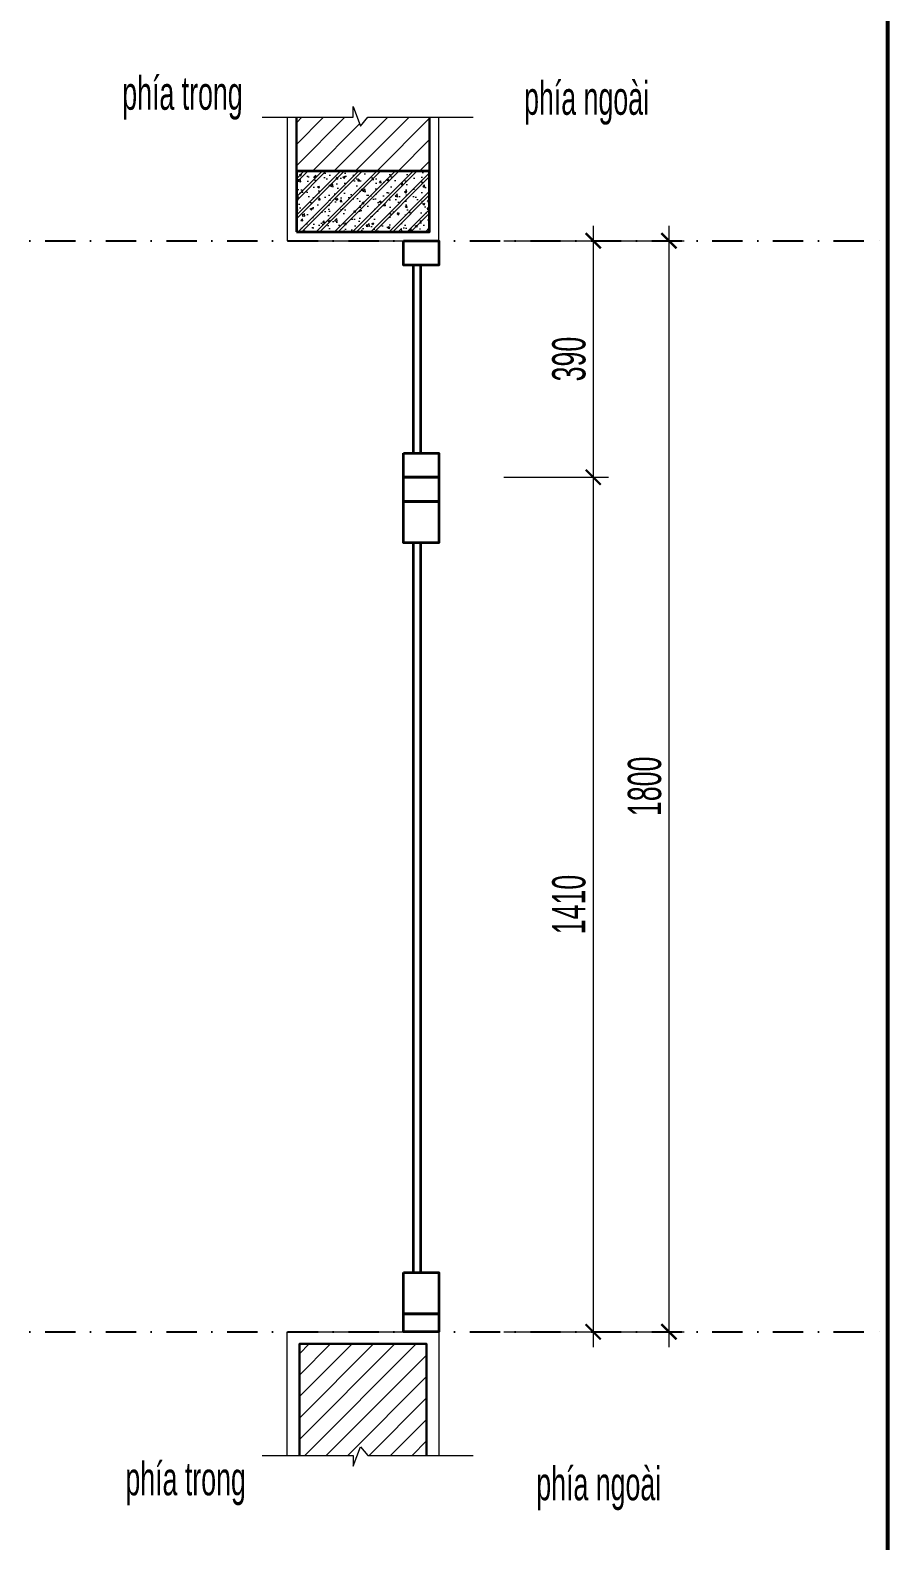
# Model space of a CAD drawing. Header units: inches. Extents: x 274208 to 641690, y -81912 to 129129.
# Drawn here: x 525177 to 526596, y 22473 to 24965 of the extents above; entities that cross this region are included whole.
import ezdxf

# ---------------------------------------------------------------- set-up
doc = ezdxf.new("R2010")
doc.units = ezdxf.units.IN
doc.header["$MEASUREMENT"] = 0
doc.header["$PDMODE"] = 3
doc.linetypes.add('DASHDOT', pattern=[1, 0.5, -0.25, 0, -0.25])
for name, color, linetype, lineweight in [('01.Cut', 255, 'Continuous', 35), ('05.Text', 253, 'Continuous', 18), ('06.betong', 2, 'Continuous', 35), ('08.Dim', 156, 'Continuous', 15), ('09.Hatch', 250, 'Continuous', 5), ('10.Text', 254, 'Continuous', 18), ('11.Khung bo', 32, 'Continuous', 50), ('Kinh', 5, 'Continuous', 35), ('nep', 9, 'Continuous', 15), ('wall', 4, 'Continuous', 9)]:
    doc.layers.add(name, color=color, linetype=linetype, lineweight=lineweight)
doc.layers.add('TRUC', color=250, linetype='DASHDOT')
doc.styles.add('TT5_Text Dim', font='hoatbif.shx', dxfattribs={"width": 0.6})
doc.dimstyles.new('TT5_Dim 1-25', dxfattribs={"dimscale": 25, "dimtxt": 2.2, "dimasz": 1, "dimexe": 1, "dimexo": 0, "dimgap": 0.5, "dimtad": 1, "dimdec": 0, "dimzin": 0, "dimdsep": 46, "dimtxsty": 'TT5_Text Dim', "dimblk": 'ARCHTICK', "dimcen": 0, "dimdle": 1, "dimclrd": 256, "dimclre": 256, "dimclrt": 1, "dimadec": 0, "dimazin": 0, "dimtfac": 0.015, "dimtdec": 0, "dimtix": 1, "dimtmove": 2, "dimatfit": 3, "dimldrblk": 'DOT', "dimfxl": 1, "dimtolj": 1, "dimtzin": 0, "dimlwd": -1, "dimlwe": -1, "dimarcsym": 1})

# ---------------------------------------------------------------- blocks, each defined once
blk = doc.blocks.new('100')
at = {"layer": '11.Khung bo', "const_width": 26.7}
blk.add_lwpolyline([(1860913, -945239.8), (1860913, -916940.1), (1896062.6, -916940.1), (1896062.6, -945239.8)], close=True, dxfattribs=at)
blk = doc.blocks.new('_ARCHTICK')
at = {"color": 0, "linetype": 'ByBlock', "const_width": 0.15}
blk.add_lwpolyline([(-0.5, -0.5), (0.5, 0.5)], dxfattribs=at)
blk = doc.blocks.new('*D952')
at = {"layer": '08.Dim', "transparency": 16777216}
for p, q in [((526106.4, 24642.3), (526106.4, 24202.3)), ((525959, 24617.3), (526131.4, 24617.3)), ((525959, 24227.3), (526131.4, 24227.3))]:
    blk.add_line(p, q, dxfattribs=at)
at = {"layer": 'Defpoints', "color": 0, "transparency": 16777216}
for p in [(525959, 24617.3), (525959, 24227.3), (526106.4, 24227.3)]:
    blk.add_point(p, dxfattribs=at)
at = {"layer": '08.Dim', "transparency": 16777216, "xscale": 25, "yscale": 25, "zscale": 25}
for p, rotation in [((526106.4, 24617.3), 90), ((526106.4, 24227.3), 270)]:
    blk.add_blockref('_ARCHTICK', p, dxfattribs=dict(at, rotation=rotation))
at = {"layer": '08.Dim', "color": 1, "transparency": 16777216, "insert": (526066.4, 24422.3), "char_height": 55, "attachment_point": 5, "rotation": 90, "style": 'TT5_Text Dim'}
blk.add_mtext('\\A1;390', dxfattribs=at)
blk = doc.blocks.new('_DOT')
at = {"color": 1, "linetype": 'ByBlock'}
blk.add_line((-0.5, 0), (-1, 0), dxfattribs=at)
at = {"color": 1, "linetype": 'ByBlock', "const_width": 0.5}
blk.add_lwpolyline([(-0.25, 0, 1), (0.25, 0, 1)], format="xyb", close=True, dxfattribs=at)
blk = doc.blocks.new('*D953')
at = {"layer": '08.Dim', "transparency": 16777216}
for p, q in [((526106.4, 24252.3), (526106.4, 22792.4)), ((525959, 24227.3), (526131.4, 24227.3)), ((525959, 22817.4), (526131.4, 22817.4))]:
    blk.add_line(p, q, dxfattribs=at)
at = {"layer": 'Defpoints', "color": 0, "transparency": 16777216}
for p in [(525959, 24227.3), (525959, 22817.4), (526106.4, 22817.4)]:
    blk.add_point(p, dxfattribs=at)
at = {"layer": '08.Dim', "transparency": 16777216, "xscale": 25, "yscale": 25, "zscale": 25}
for p, rotation in [((526106.4, 24227.3), 90), ((526106.4, 22817.4), 270)]:
    blk.add_blockref('_ARCHTICK', p, dxfattribs=dict(at, rotation=rotation))
at = {"layer": '08.Dim', "color": 1, "transparency": 16777216, "insert": (526066.4, 23522.4), "char_height": 55, "attachment_point": 5, "rotation": 90, "style": 'TT5_Text Dim'}
blk.add_mtext('\\A1;1410', dxfattribs=at)
blk = doc.blocks.new('*D954')
at = {"layer": '08.Dim', "transparency": 16777216}
for p, q in [((526231.3, 24642.3), (526231.3, 22792.4)), ((525959, 24617.3), (526256.3, 24617.3)), ((525959, 22817.4), (526256.3, 22817.4))]:
    blk.add_line(p, q, dxfattribs=at)
at = {"layer": 'Defpoints', "color": 0, "transparency": 16777216}
for p in [(525959, 24617.3), (525959, 22817.4), (526231.3, 22817.4)]:
    blk.add_point(p, dxfattribs=at)
at = {"layer": '08.Dim', "transparency": 16777216, "xscale": 25, "yscale": 25, "zscale": 25}
for p, rotation in [((526231.3, 24617.3), 90), ((526231.3, 22817.4), 270)]:
    blk.add_blockref('_ARCHTICK', p, dxfattribs=dict(at, rotation=rotation))
at = {"layer": '08.Dim', "color": 1, "transparency": 16777216, "insert": (526191.3, 23717.4), "char_height": 55, "attachment_point": 5, "rotation": 90, "style": 'TT5_Text Dim'}
blk.add_mtext('\\A1;1800', dxfattribs=at)

msp = doc.modelspace()

# ---------------------------------------------------------------- hatches: boundary and pattern name
at = {"layer": '09.Hatch', "ltscale": 0.5}
h = msp.add_hatch(dxfattribs=at)
h.set_pattern_fill('ANSI31', color=256, scale=200, angle=90, style=0)
h.set_pattern_definition([(225, (526416.042, 30384.427), (-17.67767, 17.67767), [])])
h.paths.add_polyline_path([(525616.4, 24732.3), (525616.4, 24821.1), (525709.9, 24821.1), (525709.9, 24839), (525722.2, 24806.7), (525734.1, 24821.1), (525836.4, 24821.1), (525836.4, 24732.3)])
at = {"layer": '09.Hatch'}
h = msp.add_hatch(dxfattribs=at)
h.set_pattern_fill('BTONG1', color=256, scale=5, double=1, pattern_type=2)
h.set_pattern_definition([(50, (314992.627, 138952.37), (35.863009, -3.1376067), [3.75, -41.25]), (355, (314992.627, 138952.37), (-6.9375667, 37.6096067), [3, -33]), (100.4514, (314995.616, 138952.11), (28.925469, 34.471977), [3.1870095, -35.0571056]), (46.1842, (314992.627, 138962.37), (53.3620524, -8.275951), [5.625, -61.875]), (96.6356, (314997.074, 138961.68), (46.733135, 48.705894), [4.780514, -52.58565]), (351.1842, (314992.63, 138962.37), (46.733097, 48.70593), [4.5, -49.5]), (21, (314997.627, 138959.87), (29.8453526, -20.1309445), [3.75, -41.25]), (326, (314997.627, 138959.87), (12.1657666, 36.257502), [3, -33]), (71.4514, (315000.115, 138958.193), (42.0111314, 16.126525), [3.1870095, -35.0571056]), (37.5, (314992.627, 138952.37), (0.6079928, 16.6446927), [0, -32.6, 0, -33.5, 0, -33.125]), (7.5, (314992.627, 138952.37), (13.1534769, 19.7205856), [0, -19.1, 0, -31.85, 0, -12.625]), (327.5, (314981.477, 138952.37), (26.6911218, -1.1277436), [0, -12.5, 0, -39, 0, -51.75]), (317.5, (314976.477, 138952.37), (29.1593085, 5.0052491), [0, -16.25, 0, -25.9, 0, -36.75]), (45, (314992.627, 138952.37), (-15.0260191, 15.0260191), []), (45, (314992.627, 138958.495), (-15.0260191, 15.0260191), [])])
h.paths.add_polyline_path([(525616.4, 24632.3), (525836.4, 24632.3), (525836.4, 24732.3), (525616.4, 24732.3)])
at = {"layer": '09.Hatch', "ltscale": 0.5}
h = msp.add_hatch(dxfattribs=at)
h.set_pattern_fill('ANSI31', color=256, scale=200, angle=90, style=0)
h.set_pattern_definition([(225, (526416.042, 30364.137), (-17.67767, 17.67767), [])])
h.paths.add_polyline_path([(525621.4, 22797.4), (525621.4, 22613.6), (525709.9, 22613.6), (525709.9, 22595.7), (525722.2, 22628), (525734.1, 22613.6), (525831.4, 22613.6), (525831.4, 22797.4)])

# ---------------------------------------------------------------- linework, layer by layer
at = {"layer": '01.Cut'}
for points in [[(525793.4, 24617.3), (525851.4, 24617.3), (525851.4, 24577.3), (525793.4, 24577.3)], [(525793.4, 24267.3), (525851.4, 24267.3), (525851.4, 24227.3), (525793.4, 24227.3)], [(525793.4, 24227.3), (525851.4, 24227.3), (525851.4, 24187.3), (525793.4, 24187.3)], [(525793.4, 24187.3), (525851.4, 24187.3), (525851.4, 24119.3), (525793.4, 24119.3)], [(525793.4, 22915.4), (525851.4, 22915.4), (525851.4, 22847.4), (525793.4, 22847.4)], [(525793.4, 22847.4), (525851.4, 22847.4), (525851.4, 22817.4), (525793.4, 22817.4)]]:
    msp.add_lwpolyline(points, close=True, dxfattribs=at)
at = {"layer": '06.betong'}
msp.add_lwpolyline([(525616.4, 24632.3), (525836.4, 24632.3), (525836.4, 24732.3), (525616.4, 24732.3)], close=True, dxfattribs=at)
at = {"layer": 'Kinh', "ltscale": 0.5}
for p, q in [((525809.4, 24577.3), (525809.4, 24267.3)), ((525821.4, 24577.3), (525821.4, 24267.3)), ((525809.4, 24119.3), (525809.4, 22915.4)), ((525821.4, 24119.3), (525821.4, 22915.4))]:
    msp.add_line(p, q, dxfattribs=at)
at = {"layer": 'nep', "ltscale": 0.5}
for points in [[(525560, 24821.1), (525709.9, 24821.1), (525709.9, 24839), (525722.2, 24806.7), (525734.1, 24821.1), (525908.2, 24821.1)], [(525560, 22613.6), (525709.9, 22613.6), (525709.9, 22595.7), (525722.2, 22628), (525734.1, 22613.6), (525908.2, 22613.6)]]:
    msp.add_lwpolyline(points, dxfattribs=at)
at = {"layer": 'nep'}
for points in [[(525601.4, 24821.1), (525601.4, 24617.3), (525851.4, 24617.3), (525851.4, 24821.1)], [(525601.4, 22613.6), (525601.4, 22817.4), (525851.4, 22817.4), (525851.4, 22613.6)]]:
    msp.add_lwpolyline(points, dxfattribs=at)
at = {"layer": 'TRUC', "ltscale": 100}
for points in [[(522198.8, 24617.3), (526592.5, 24617.3)], [(522198.8, 22817.4), (526592.5, 22817.4)]]:
    msp.add_lwpolyline(points, dxfattribs=at)
at = {"layer": 'wall', "color": 0, "lineweight": 30}
for points in [[(525836.4, 24821.1), (525836.4, 24732.3), (525616.4, 24732.3), (525616.4, 24821.1)], [(525831.4, 22613.6), (525831.4, 22797.4), (525621.4, 22797.4), (525621.4, 22613.6)]]:
    msp.add_lwpolyline(points, dxfattribs=at)

# ---------------------------------------------------------------- block references
at = {"layer": '05.Text', "xscale": 0.25, "yscale": 0.25, "zscale": 0.25}
msp.add_blockref('100', (52576.8, 256187.3), dxfattribs=at)

# ---------------------------------------------------------------- texts
at = {"layer": '10.Text', "char_height": 55, "attachment_point": 6, "style": 'TT5_Text Dim'}
for s, insert in [('phÝa trong', (525527.8, 24852.8)), ('phÝa ngoµi', (526198.4, 24844.5)), ('phÝa trong', (525533, 22567)), ('phÝa ngoµi', (526218.5, 22558.8))]:
    msp.add_mtext(s, dxfattribs=dict(at, insert=insert))

# ---------------------------------------------------------------- dimensions: what is measured, and where the dimension line sits
at = {"layer": '08.Dim'}
for base, p1, p2, picture, middle in [((526106.4, 24227.3), (525959, 24617.3), (525959, 24227.3), '*D952', (526066.4, 24422.3)), ((526231.3, 22817.4), (525959, 24617.3), (525959, 22817.4), '*D954', (526191.3, 23717.4)), ((526106.4, 22817.4), (525959, 24227.3), (525959, 22817.4), '*D953', (526066.4, 23522.4))]:
    dim = msp.add_linear_dim(base=base, p1=p1, p2=p2, angle=90, dimstyle='TT5_Dim 1-25', dxfattribs=at)
    dim.commit()
    dim.dimension.update_dxf_attribs({"geometry": picture, "text_midpoint": middle})

doc.saveas('drawing.dxf')
